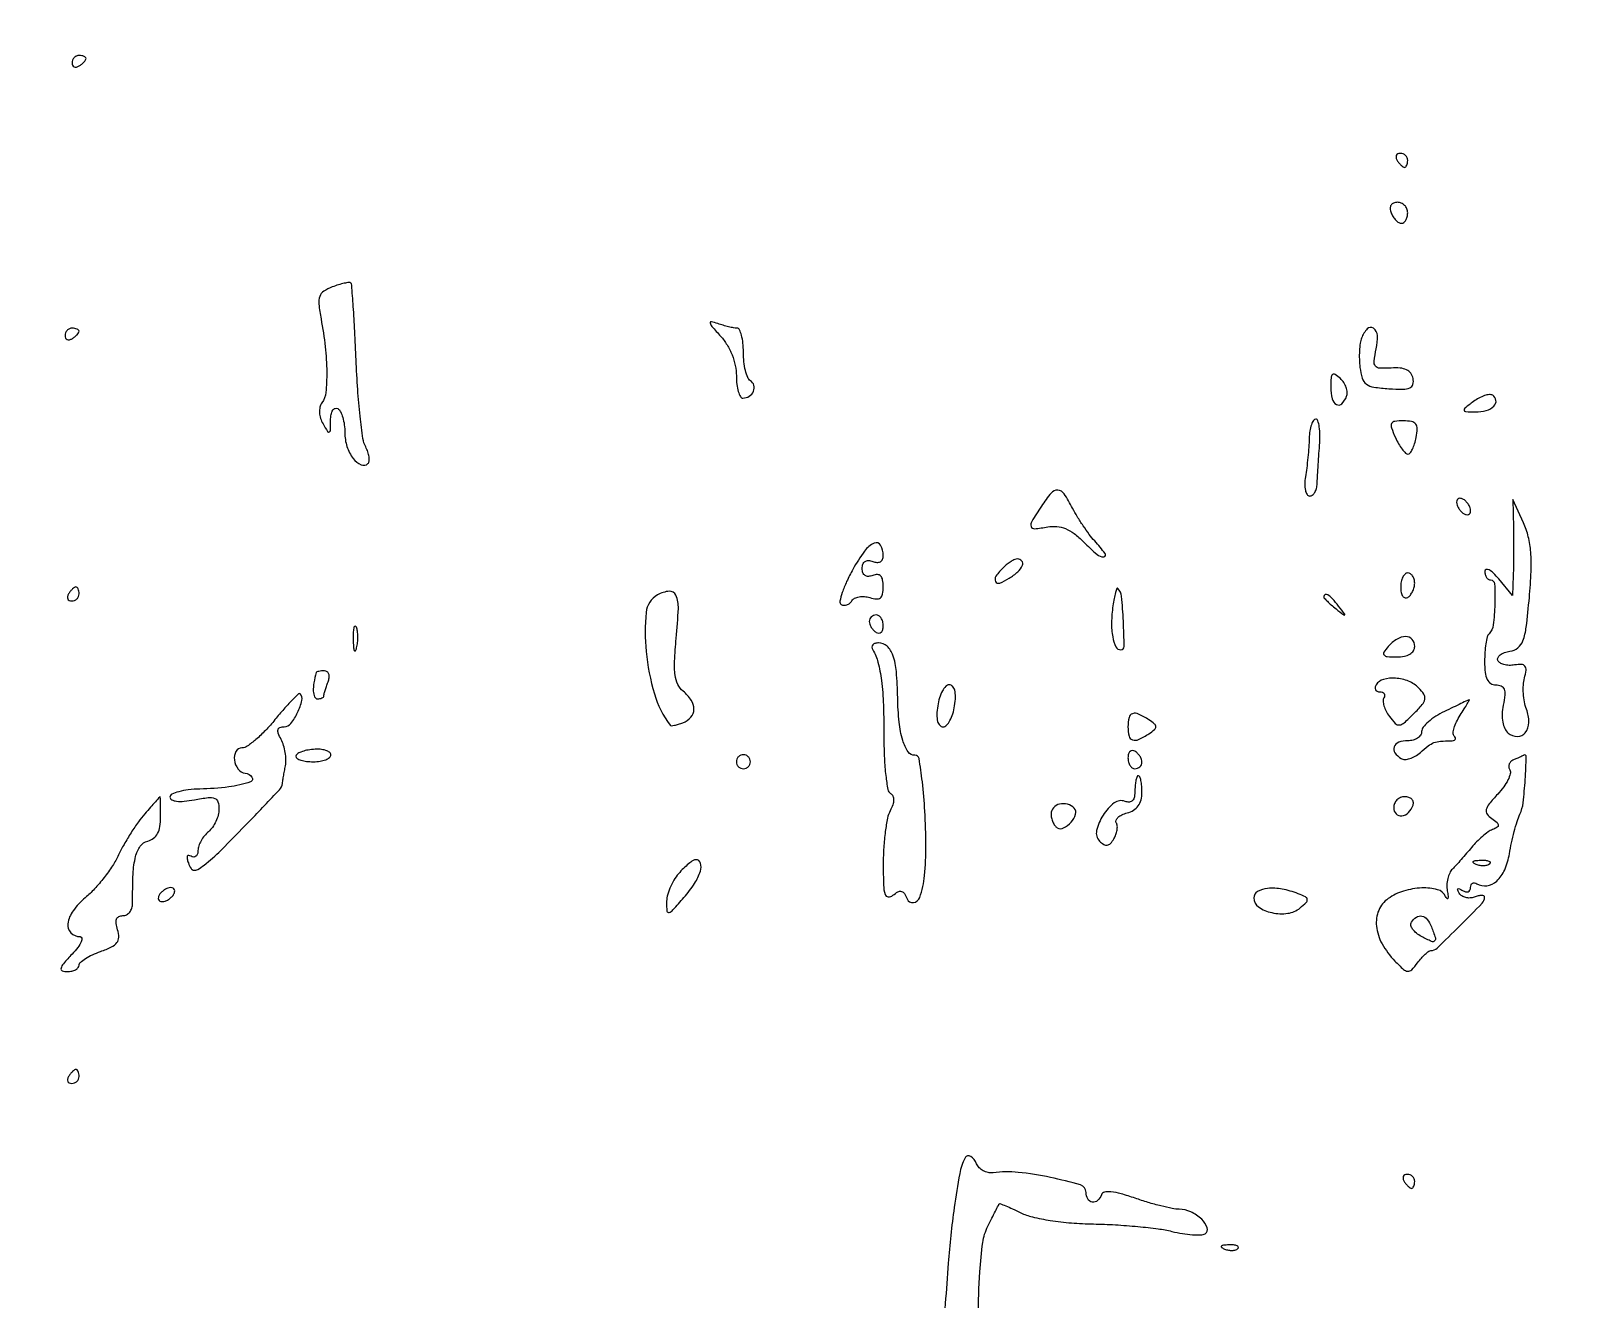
# Model space of a CAD drawing. Extents: x 0 to 4160, y 0 to 3120.
# Drawn here: x 3081.1 to 3302.5, y 2457.2 to 2638.5 of the extents above; entities that cross this region are included whole.
import ezdxf

# ---------------------------------------------------------------- set-up
doc = ezdxf.new("R2010")
doc.units = 0

msp = doc.modelspace()

# ---------------------------------------------------------------- linework, layer by layer
for points in [[(4159.499279, 606.274193, 0.000001), (4159.667734, 974.478125, 0.000057), (4159.806661, 1380.08378, 0.000034), (4159.883999, 1862.25), (4160, 3120), (3296.563358, 3120), (2433.126717, 3120)], [(757.647081, 3119.740147, 0.000002), (520.492565, 3119.487217, 0.4139)], [(1964.75, 0.149832, 0.000016), (2717.930904, 0.232101, 0.000028), (3351.473438, 0.357111)], [(3216.5776, 2454.642968, -0.012457), (3216.81538, 2461.047953, -0.018792), (3217.234836, 2465.24541, -0.082895), (3217.973071, 2467.610184, 0.000199), (3218.541534, 2468.735943, 0.000293), (3219.040163, 2469.725828, 0.000135), (3219.464593, 2470.570209, 0.005527), (3219.554548, 2470.754336, -0.387491), (3219.693279, 2470.811047, -0.006778), (3220.51666, 2470.496554, -0.013168), (3221.507027, 2470.072285, -0.007915), (3222.660203, 2469.519627, 0.057888), (3224.336245, 2468.91334, 0.019429), (3226.894709, 2468.414414, 0.018306), (3229.903554, 2468.060361, 0.015943), (3233.072533, 2467.906098, -0.01025), (3236.192906, 2467.789784, -0.009151), (3239.426522, 2467.54336, -0.009221), (3242.324209, 2467.215099, -0.02796), (3244.273073, 2466.84605, 0.019598), (3245.78982, 2466.532481, 0.024015), (3247.227032, 2466.364059, 0.023535), (3248.423945, 2466.338234, 0.132794), (3249.030744, 2466.519001, 0.35503), (3249.329697, 2467.377972, 0.117457), (3248.542541, 2468.576248, 0.079555), (3246.979998, 2469.638285, 0.107965), (3245.321429, 2470.014553, -0.047974), (3244.337492, 2470.117119, -0.011256), (3242.720302, 2470.48258, -0.011497), (3240.871404, 2470.989813, -0.011073), (3239.024281, 2471.587398, 0.015248), (3237.01159, 2472.220034, 0.043515), (3235.570359, 2472.492844, 0.072507), (3234.622172, 2472.450471, 0.271283), (3234.190948, 2472.072844, -0.130035), (3233.656921, 2471.2584, -0.226911), (3232.898345, 2471.035708, -0.226958), (3232.249101, 2471.486659, -0.130067), (3232, 2472.428044, 0.333983), (3231.204665, 2473.485913, 0.018227), (3226.912066, 2474.559191, 0.026487), (3222.298678, 2475.282866, 0.057459), (3218.716377, 2475.239316, -0.081133), (3217.991735, 2475.264662, -0.074186), (3217.288267, 2475.517449, -0.077105), (3216.712839, 2475.952158, -0.101219), (3216.359388, 2476.505832, 0.155738), (3215.509517, 2477.566734, 0.447779), (3214.705063, 2477.35651, 0.073214), (3213.940388, 2475.102069, 0.010345), (3213.156608, 2470.25, 0.015685), (3212.293316, 2462.294664, 0.005384), (3211.529503, 2450.731393, 0.005519)]]:
    msp.add_lwpolyline(points, format="xyb")
for points in [[(3087, 2633.940983, 0.108972), (3087.078288, 2633.586039, 0.182303), (3087.29375, 2633.3746, 0.161196), (3087.6179, 2633.343488, 0.082592), (3088, 2633.5, 0.029505), (3088.382774, 2633.768994, 0.035638), (3088.70625, 2634.066025, 0.038439), (3088.934461, 2634.34829, 0.151918), (3089, 2634.559017, 0.210953), (3088.92554, 2634.727648, 0.081139), (3088.70625, 2634.870461, 0.061769), (3088.382849, 2634.967655, 0.042167), (3088, 2635, 0.105053), (3087.618444, 2634.918938, 0.099167), (3087.29375, 2634.688914, 0.09642), (3087.076123, 2634.345238, 0.093332)], [(3276.5, 2620, 0.029505), (3276.768994, 2619.617226, 0.035638), (3277.066025, 2619.29375, 0.038439), (3277.34829, 2619.065539, 0.151918), (3277.559017, 2619, 0.210953), (3277.727648, 2619.07446, 0.081139), (3277.870461, 2619.29375, 0.061769), (3277.967655, 2619.617151, 0.042167), (3278, 2620, 0.105053), (3277.918938, 2620.381556, 0.099167), (3277.688914, 2620.70625, 0.09642), (3277.345238, 2620.923877, 0.093332), (3276.940983, 2621, 0.108972), (3276.586039, 2620.921712, 0.182303), (3276.3746, 2620.70625, 0.161196), (3276.343488, 2620.3821, 0.082592)], [(3275.638374, 2612.5, 0.048303), (3275.924763, 2611.926204, 0.053891), (3276.307216, 2611.440625, 0.061199), (3276.723081, 2611.108626, 0.13875), (3277.106989, 2611, 0.164455), (3277.447641, 2611.115158, 0.095748), (3277.737678, 2611.440625, 0.076852), (3277.933678, 2611.926285, 0.057609), (3278, 2612.5, 0.096899), (3277.887999, 2613.072505, 0.097416), (3277.568594, 2613.559375, 0.098432), (3277.091819, 2613.885371, 0.10122), (3276.531385, 2614, 0.094119), (3275.972145, 2613.893789, 0.166113), (3275.617923, 2613.592642, 0.151899), (3275.503306, 2613.114961, 0.075244)], [(3124.201975, 2601.897899, 0.054745), (3122.979272, 2601.275417, 0.164951), (3122.410677, 2600.548143, 0.112054), (3122.284499, 2599.44046, 0.018925), (3122.599871, 2597.319335, -0.018432), (3123.196548, 2593.333211, -0.02557), (3123.415272, 2589.728101, -0.02661), (3123.287704, 2586.813529, -0.133836), (3122.713644, 2585.302358, 0.103695), (3122.441443, 2584.696863, 0.068795), (3122.381532, 2583.934811, 0.062075), (3122.53495, 2583.105416, 0.05506), (3122.8906, 2582.302358, 0.008678), (3123.541449, 2581.227027, 0.378737), (3123.776171, 2581.158239, 0.280327), (3123.933022, 2581.394966, 0.006344), (3123.969591, 2582.809017, -0.041999), (3124.05208, 2583.655721, -0.091808), (3124.283382, 2584.262546, -0.168752), (3124.61782, 2584.538106, -0.231085), (3125, 2584.5, -0.142927), (3125.385309, 2584.072287, -0.041571), (3125.70625, 2583.235568, -0.038095), (3125.926334, 2582.187667, -0.032727), (3126, 2581.063428, 0.077859), (3126.309018, 2579.090984, 0.082978), (3127.204906, 2577.354851, 0.127246), (3128.321896, 2576.459494, 0.311521), (3129.306826, 2576.640159, 0.172459), (3129.479528, 2577.003377, 0.05877), (3129.470565, 2577.595948, 0.050076), (3129.303487, 2578.301257, 0.039704), (3128.989655, 2579.01933, -0.087958), (3128.599383, 2580.213261, -0.007629), (3128.198366, 2583.399299, -0.009853), (3127.850636, 2587.241965, -0.007494), (3127.615873, 2591.46348, 0.002871), (3127.424979, 2595.582756, 0.004575), (3127.209319, 2599.102147, 0.001171), (3126.986464, 2602.162414, 0.192716), (3126.841034, 2602.459073, 0.220071), (3126.592218, 2602.536313, 0.019323), (3125.925134, 2602.421198, 0.022482), (3125.10716, 2602.20843, 0.015524)], [(3179.75, 2594.845678, -0.048857), (3180.660977, 2593.622812, -0.041089), (3181.379218, 2592.174939, -0.041508), (3181.844198, 2590.646898, -0.053157), (3182, 2589.185549, 0.027958), (3182.068301, 2587.964983, 0.043884), (3182.276414, 2586.935755, 0.054522), (3182.578365, 2586.213855, 0.272914), (3182.940983, 2586, 0.144426), (3183.846011, 2586.266989, 0.148421), (3184.449659, 2586.98023, 0.170715), (3184.508977, 2587.832268, 0.189355), (3184.016312, 2588.489919, -0.158376), (3183.623437, 2588.953452, -0.03606), (3183.298542, 2589.944314, -0.033859), (3183.074632, 2591.195636, -0.02735), (3183, 2592.559017, 0.025212), (3182.933467, 2593.877629, 0.040007), (3182.730275, 2594.989211, 0.047885), (3182.436591, 2595.777894, 0.287185), (3182.081787, 2596, -0.045412), (3181.60752, 2596.043164, -0.013517), (3180.895212, 2596.193913, -0.013439), (3180.100457, 2596.407434, -0.014137), (3179.331787, 2596.660129, 0.031169), (3178.424908, 2596.924415, 0.55235), (3178.247573, 2596.746141, 0.122764), (3178.49758, 2596.25499, 0.005688)], [(3086, 2594.940983, 0.108972), (3086.078288, 2594.586039, 0.182303), (3086.29375, 2594.3746, 0.161196), (3086.6179, 2594.343488, 0.082592), (3087, 2594.5, 0.029505), (3087.382774, 2594.768994, 0.035638), (3087.70625, 2595.066025, 0.038439), (3087.934461, 2595.34829, 0.151918), (3088, 2595.559017, 0.210953), (3087.92554, 2595.727648, 0.081139), (3087.70625, 2595.870461, 0.061769), (3087.382849, 2595.967655, 0.042167), (3087, 2596, 0.105053), (3086.618444, 2595.918938, 0.099167), (3086.29375, 2595.688914, 0.09642), (3086.076123, 2595.345238, 0.093332)], [(3271.394042, 2594.584473, 0.058307), (3271.206717, 2593.85062, 0.020389), (3271.105758, 2592.76429, 0.019927), (3271.091113, 2591.549065, 0.021976), (3271.175426, 2590.375867, 0.047072), (3271.50275, 2588.838366, 0.16), (3272.091397, 2588.015822, 0.121053), (3273.161698, 2587.57411, 0.021995), (3275.313168, 2587.344133, 0.015239), (3277.336386, 2587.279309, 0.100442), (3278.324346, 2587.4782, 0.231568), (3278.750149, 2587.96682, 0.117129), (3278.77398, 2588.802739, 0.109586), (3278.440459, 2589.543614, 0.121295), (3277.834681, 2590.041643, 0.090365), (3276.914617, 2590.292755, 0.039315), (3275.642873, 2590.302434, -0.024573), (3274.002411, 2590.266596, -0.224714), (3273.382694, 2590.580906, -0.20192), (3273.195212, 2591.283258, -0.019646), (3273.511516, 2593.052434, 0.066338), (3273.669862, 2594.939323, 0.227744), (3273.099673, 2595.991513, 0.378254), (3272.219862, 2595.905989, 0.096358)], [(3267, 2587.539427, 0.059984), (3267.195454, 2585.916061, 0.20685), (3267.820925, 2585.08917, 0.339973), (3268.588504, 2585.197473, 0.102554), (3269.267712, 2586.255264, 0.112248), (3269.35044, 2586.830453, 0.064449), (3269.204087, 2587.519016, 0.059368), (3268.864471, 2588.210127, 0.061098), (3268.374701, 2588.79469, 0.037569), (3267.638929, 2589.38514, 0.348449), (3267.258913, 2589.358713, 0.194788), (3267.041836, 2588.904729, 0.015318)], [(3287.397322, 2585.49977, 0.006106), (3286.166715, 2584.544413, 0.281038), (3286.061442, 2584.256466, 0.344616), (3286.273164, 2584.074627, 0.00784), (3287.690983, 2584.031803, 0.071947), (3289.228418, 2584.231446, 0.123321), (3290.345311, 2584.868243, 0.236872), (3290.630848, 2585.670232, 0.227322), (3290.163634, 2586.398869, 0.165641), (3289.697828, 2586.505614, 0.052854), (3288.992571, 2586.356298, 0.0461), (3288.187482, 2586.009839, 0.037371)], [(3263.917769, 2580.25, -0.010572), (3263.853825, 2578.998154, -0.006162), (3263.726925, 2577.5, -0.006158), (3263.562783, 2576.002047, -0.010361), (3263.383559, 2574.75, 0.034786), (3263.284621, 2573.693283, 0.058178), (3263.366898, 2572.805501, 0.083308), (3263.60311, 2572.205182, 0.263265), (3263.96579, 2572, 0.162891), (3264.36499, 2572.133597, 0.091887), (3264.713539, 2572.514062, 0.074456), (3264.959635, 2573.080669, 0.05691), (3265.059024, 2573.75, -0.005645), (3265.100408, 2574.668924, -0.00163), (3265.184991, 2576.0875, -0.001639), (3265.290792, 2577.685943, -0.001747), (3265.404963, 2579.25, 0.021165), (3265.453911, 2580.687497, 0.034939), (3265.359102, 2581.898438, 0.039787), (3265.156736, 2582.7725, 0.326887), (3264.845939, 2583, 0.261462), (3264.514557, 2582.813998, 0.055642), (3264.224339, 2582.192187, 0.044857), (3264.010774, 2581.303553, 0.029086)], [(3276.238908, 2580.375, 0.02352), (3276.706143, 2579.465475, 0.032083), (3277.215511, 2578.697656, 0.033342), (3277.697923, 2578.143771, 0.199485), (3278.043938, 2578, 0.23565), (3278.35263, 2578.15404, 0.046285), (3278.687857, 2578.697656, 0.04019), (3278.994244, 2579.465327, 0.027637), (3279.220856, 2580.375, 0.037981), (3279.360903, 2581.60954, 0.173436), (3279.146433, 2582.287411, 0.187071), (3278.563329, 2582.645759, 0.045327), (3277.415825, 2582.75, 0.030111), (3276.1584, 2582.674207, 0.252764), (3275.70977, 2582.356922, 0.204694), (3275.675836, 2581.754481, 0.019998)], [(3225.61501, 2570.535183, 0.009312), (3224.244083, 2568.355385, 0.213531), (3224.156437, 2567.640834, 0.357015), (3224.632639, 2567.324548, 0.019964), (3226.521922, 2567.589753, -0.069391), (3227.823981, 2567.64294, -0.074372), (3229.058457, 2567.332713, -0.063366), (3230.29958, 2566.620055, -0.034414), (3231.627983, 2565.462926, 0.016365), (3233.580388, 2563.634306, 0.19959), (3234.530712, 2563.3131, 0.595821), (3234.735428, 2563.761776, 0.021903), (3233.23944, 2565.572773, -0.023138), (3232.471162, 2566.507515, -0.011939), (3231.594135, 2567.74169, -0.011843), (3230.750941, 2569.05645, -0.017555), (3230.08102, 2570.25, 0.027395), (3228.867017, 2572.316586, 0.234437), (3227.964954, 2572.838268, 0.239563), (3227.017342, 2572.430351, 0.028507)], [(3285, 2571.118034, 0.085235), (3285.073533, 2570.689814, 0.053414), (3285.29375, 2570.230237, 0.051777), (3285.617474, 2569.810561, 0.064269), (3286, 2569.5, 0.076764), (3286.382383, 2569.338175, 0.154201), (3286.70625, 2569.357263, 0.186277), (3286.920761, 2569.550471, 0.117858), (3287, 2569.881966, 0.085235), (3286.926467, 2570.310186, 0.053414), (3286.70625, 2570.769763, 0.051777), (3286.382526, 2571.189439, 0.064269), (3286, 2571.5, 0.076764), (3285.617617, 2571.661825, 0.154201), (3285.29375, 2571.642737, 0.186277), (3285.079239, 2571.449529, 0.117858)], [(3293.127925, 2567.5, -0.003014), (3293.146089, 2565.759342, -0.002232), (3293.145976, 2563.834645, -0.002256), (3293.129555, 2562.017073, -0.005078), (3293.096892, 2560.639216), (3293, 2557.778432), (3291.033269, 2560.139216, 0.02528), (3290.274183, 2560.96202, 0.067134), (3289.634493, 2561.439332, 0.187461), (3289.231701, 2561.494597, 0.339712), (3289.033269, 2561.25, 0.066053), (3289.083777, 2560.772143, 0.085016), (3289.258267, 2560.367188, 0.102229), (3289.526007, 2560.096662, 0.147768), (3289.845939, 2560, -0.399664), (3290.43035, 2559.444063, -0.01945), (3290.462658, 2556.516118, -0.022991), (3290.243822, 2553.557606, -0.167951), (3289.631296, 2552.297963, 0.13689), (3289.385454, 2551.861849, 0.020831), (3289.185443, 2550.872943, 0.022011), (3289.046228, 2549.655887, 0.017471), (3289, 2548.333333, 0.026767), (3289.084171, 2546.76214, 0.086857), (3289.371875, 2545.762821, 0.144949), (3289.881526, 2545.206328, 0.136186), (3290.625, 2545, -0.106521), (3291.377088, 2544.837935, -0.203395), (3291.788829, 2544.391504, -0.112223), (3291.889835, 2543.555045, -0.023519), (3291.667444, 2542.087219, 0.038167), (3291.511885, 2540.808931, 0.054746), (3291.585472, 2539.671115, 0.065274), (3291.875314, 2538.748307, 0.111301), (3292.366237, 2538.111013, 0.169721), (3293.694039, 2537.616544, 0.237987), (3294.815303, 2538.154079, 0.163062), (3295.328647, 2539.63728, 0.093583), (3294.992528, 2541.519652, -0.044978), (3294.704324, 2542.547304, -0.029783), (3294.55267, 2543.764226, -0.029968), (3294.547206, 2544.974491, -0.050135), (3294.704792, 2545.979125, 0.031765), (3294.925814, 2547.114468, 0.197217), (3294.77598, 2547.676176, 0.232133), (3294.296042, 2547.916654, 0.04406), (3293.292515, 2547.836447, -0.049414), (3292.502906, 2547.78182, -0.060379), (3291.771468, 2547.892581, -0.071703), (3291.203842, 2548.142034, -0.158879), (3290.903277, 2548.5, -0.213405), (3290.918316, 2548.904372, -0.11635), (3291.240269, 2549.29499, -0.079528), (3291.835582, 2549.613353, -0.047688), (3292.616789, 2549.802095, 0.133809), (3293.765804, 2550.298482, 0.138066), (3294.487602, 2551.304065, 0.056891), (3294.954548, 2553.258571, 0.007621), (3295.401433, 2557.47422, 0.012182), (3295.648679, 2561.214479, 0.029911), (3295.598666, 2563.968196, 0.039501), (3295.249027, 2566.177923, 0.047155), (3294.565677, 2568.172126), (3293.062066, 2571.5)], [(3198.664901, 2561.51612, 0.018332), (3197.764086, 2559.755834, 0.029394), (3197.142231, 2558.18784, 0.029342), (3196.81218, 2556.947783, 0.314461), (3197.007741, 2556.495216, 0.122981), (3197.383745, 2556.375251, 0.10077), (3197.802816, 2556.43292, 0.090986), (3198.201057, 2556.660454, 0.079332), (3198.515059, 2557.024365, -0.138855), (3198.907288, 2557.383424, -0.073214), (3199.539199, 2557.592245, -0.063736), (3200.302894, 2557.627165, -0.056491), (3201.084157, 2557.47329, 0.051652), (3202.034296, 2557.276609, 0.199137), (3202.599638, 2557.446684, 0.181358), (3202.911086, 2557.982379, 0.041977), (3203, 2559.039601, 0.042002), (3202.91859, 2560.007005, 0.147461), (3202.643717, 2560.560797, 0.207205), (3202.175517, 2560.763532, 0.091861), (3201.5, 2560.638374, -0.077108), (3200.871848, 2560.502848, -0.163069), (3200.396673, 2560.631654, -0.166396), (3200.101158, 2561.017955, -0.08099), (3200, 2561.638374, -0.08099), (3200.101158, 2562.258792, -0.166396), (3200.396673, 2562.645093, -0.163069), (3200.871848, 2562.773899, -0.077108), (3201.5, 2562.638374, 0.07435), (3202.106776, 2562.503972, 0.145256), (3202.586053, 2562.610615, 0.164887), (3202.890784, 2562.946686, 0.102783), (3203, 2563.472368, 0.125904), (3202.618132, 2564.964829, 0.391813), (3201.718753, 2565.265829, 0.13125), (3200.332519, 2564.133538, 0.028813)], [(3220.2, 2561.8, 0.038547), (3219.12233, 2560.541997, 0.282981), (3219.061938, 2559.786294, 0.384201), (3219.654066, 2559.559776, 0.047535), (3221, 2560.232073, 0.043193), (3222.247655, 2561.169916, 0.10812), (3222.910183, 2562.089202, 0.282164), (3222.822525, 2562.706996, 0.223572), (3222.2, 2563, 0.102712), (3221.811004, 2562.919239, 0.032763), (3221.2825, 2562.6475, 0.031128), (3220.71821, 2562.259244, 0.030136)], [(3277, 2558.940983, 0.047867), (3277.071541, 2558.195401, 0.104212), (3277.29375, 2557.66835, 0.181468), (3277.621877, 2557.441401, 0.202618), (3278, 2557.5, 0.08825), (3278.382836, 2557.842344, 0.053305), (3278.70625, 2558.359775, 0.051278), (3278.925833, 2558.961978, 0.061875), (3279, 2559.559017, 0.067639), (3278.925146, 2560.109818, 0.08433), (3278.70625, 2560.576711, 0.09965), (3278.38134, 2560.888931, 0.142666), (3278, 2561, 0.195654), (3277.618015, 2560.844577, 0.086673), (3277.29375, 2560.395164, 0.066561), (3277.073608, 2559.729059, 0.0466)], [(3086.5, 2558, 0.082592), (3086.343488, 2557.6179, 0.161196), (3086.3746, 2557.29375, 0.182303), (3086.586039, 2557.078288, 0.108972), (3086.940983, 2557, 0.093332), (3087.345238, 2557.076123, 0.09642), (3087.688914, 2557.29375, 0.099167), (3087.918938, 2557.618444, 0.105053), (3088, 2558, 0.042167), (3087.967655, 2558.382849, 0.061769), (3087.870461, 2558.70625, 0.081139), (3087.727648, 2558.92554, 0.210953), (3087.559017, 2559, 0.151918), (3087.34829, 2558.934461, 0.038439), (3087.066025, 2558.70625, 0.035638), (3086.768994, 2558.382774, 0.029505)], [(3170.728644, 2557.868017, 0.246375), (3169.09663, 2555.363196, 0.047447), (3169.099356, 2549.767972, 0.048044), (3170.272339, 2543.712122, 0.087987), (3172.510768, 2539.226461, 0.262263), (3172.676504, 2539.15256, 0.024376), (3173.136789, 2539.218492, 0.026385), (3173.712546, 2539.361694, 0.017471), (3174.356872, 2539.58345, 0.119658), (3175.502746, 2540.375132, 0.181712), (3175.934075, 2541.492091, 0.148527), (3175.551337, 2542.794243, 0.074462), (3174.397483, 2544.085081, -0.107144), (3173.628291, 2545.066822, -0.080173), (3173.232735, 2546.386957, -0.045953), (3173.154903, 2548.367758, -0.011067), (3173.400308, 2551.646763, 0.013382), (3173.700743, 2555.927174, 0.112708), (3173.354477, 2557.817631, 0.325098), (3172.397928, 2558.386509, 0.104905)], [(3235.843299, 2556.296363, 0.030344), (3235.649117, 2553.888379, 0.049931), (3235.812219, 2551.853487, 0.067985), (3236.270614, 2550.449205, 0.287423), (3236.987493, 2550, 0.418449), (3237.456248, 2550.475572, 0.008903), (3237.339357, 2554.099663, 0.0118), (3237.076191, 2557.666566, 0.173756), (3236.547411, 2558.785922, 0.541963), (3236.406225, 2558.756138, 0.023494), (3236.214022, 2558.18117, 0.022067), (3236.017571, 2557.347789, 0.01156)], [(3266, 2557.622445, 0.184603), (3266.08115, 2557.410139, 0.013803), (3266.514062, 2556.952641, 0.017649), (3267.079598, 2556.425681, 0.012436), (3267.75, 2555.872445, 0.001576), (3268.879507, 2554.99236, 0.377591), (3269, 2555, 0.377591), (3269.00764, 2555.120493, 0.001576), (3268.127555, 2556.25, 0.017685), (3267.23668, 2557.306759, 0.065617), (3266.573889, 2557.869516, 0.241985), (3266.193395, 2557.90695, 0.307699)], [(3201, 2554.059017, 0.089642), (3201.073302, 2553.653442, 0.053229), (3201.29375, 2553.2129, 0.051032), (3201.617485, 2552.806203, 0.06081), (3202, 2552.5, 0.139169), (3202.379648, 2552.392057, 0.191142), (3202.70625, 2552.521475, 0.138808), (3202.926733, 2552.889346, 0.066118), (3203, 2553.440983, 0.062283), (3202.925455, 2554.037096, 0.080552), (3202.70625, 2554.542039, 0.097988), (3202.381379, 2554.879982, 0.153634), (3202, 2555, 0.092995), (3201.618268, 2554.928382, 0.096318), (3201.29375, 2554.723586, 0.099231), (3201.076556, 2554.418051, 0.105429)], [(3127.194949, 2551.5, 0.012823), (3127.235556, 2550.431793, 0.080377), (3127.356533, 2549.900903, 0.597527), (3127.51666, 2549.883358, 0.087174), (3127.692991, 2550.269032, 0.037336), (3127.832894, 2551.036634, 0.029507), (3127.872264, 2551.880008, 0.030339), (3127.814405, 2552.671085, 0.06278), (3127.655937, 2553.269032, 0.31318), (3127.47713, 2553.386009, 0.333666), (3127.315079, 2553.257153, 0.052471), (3127.212705, 2552.580113, 0.014395)], [(3201.497677, 2550.003759, -0.076313), (3202.250597, 2548.229094, -0.030962), (3202.740176, 2545.641746, -0.022767), (3203.021335, 2542.116073, -0.009172), (3203.097228, 2537.284848, 0.012482), (3203.159925, 2534.477179, 0.018267), (3203.366856, 2532.014208, 0.013906), (3203.662641, 2530.032458, 0.213469), (3204.041811, 2529.474159, -0.148226), (3204.377301, 2529.093888, -0.11157), (3204.492206, 2528.545058, -0.079554), (3204.367732, 2527.839449, -0.039524), (3204.002704, 2527.005053, 0.073182), (3203.614318, 2525.92531, 0.01684), (3203.294544, 2524.010939, 0.017051), (3203.073687, 2521.758374, 0.015911), (3203, 2519.443297, 0.007242), (3203.044685, 2516.35843, 0.066788), (3203.260339, 2515.041763, 0.312347), (3203.711439, 2514.684687, 0.191493), (3204.383217, 2514.903079, -0.045758), (3205.102241, 2515.396334, -0.192753), (3205.611161, 2515.462344, -0.194095), (3206.022753, 2515.15891, -0.046457), (3206.406756, 2514.382395, 0.352768), (3207.314063, 2513.855516, 0.27648), (3208.223542, 2514.608665, 0.061146), (3208.910951, 2517.718797, 0.025808), (3209.098512, 2522, 0.010672), (3208.953916, 2526.956596, 0.01739), (3208.595523, 2531.148802, 0.011426), (3208.116957, 2534.474691, 0.38861), (3207.539043, 2534.926684, -0.273216), (3206.557506, 2535.407926, -0.072749), (3205.791001, 2537.051897, -0.047691), (3205.272746, 2539.66573, -0.021346), (3205.070285, 2543.168213, 0.017584), (3204.883058, 2546.893258, 0.062767), (3204.384803, 2549.222304, 0.120014), (3203.54473, 2550.518592, 0.191516), (3202.333994, 2551, 0.071813), (3201.823931, 2550.926362, 0.147477), (3201.489364, 2550.707354, 0.189045), (3201.380002, 2550.382435, 0.126815)], [(3275.210573, 2550.461963, 0.033769), (3274.596649, 2549.663141, 0.335597), (3274.620378, 2549.266986, 0.20321), (3275.070208, 2549.042751, 0.01537), (3276.460573, 2549, 0.045787), (3277.525777, 2549.097749, 0.087856), (3278.326762, 2549.397671, 0.119368), (3278.820256, 2549.877303, 0.14144), (3279, 2550.5, 0.178037), (3278.631081, 2551.503233, 0.222588), (3277.73847, 2551.910443, 0.138963), (3276.47572, 2551.53885, 0.07154)], [(3121.923489, 2546.75, 0.030387), (3121.576567, 2545.308895, 0.054918), (3121.496897, 2544.099055, 0.083978), (3121.672315, 2543.282188, 0.307064), (3122.088484, 2543, 0.043932), (3122.437419, 2543.030718, 0.063722), (3122.732242, 2543.12285, 0.083489), (3122.931714, 2543.258365, 0.204652), (3123, 2543.418213, -0.065182), (3123.032484, 2543.666328, -0.008575), (3123.178303, 2544.178225, -0.009838), (3123.374575, 2544.781926, -0.008099), (3123.606989, 2545.418213, 0.061217), (3123.757791, 2546.023615, 0.107411), (3123.710497, 2546.53535, 0.150596), (3123.477976, 2546.871528, 0.168247), (3123.106989, 2547, 0.021161), (3122.677352, 2546.981808, 0.030896), (3122.302703, 2546.926562, 0.031384), (3122.017266, 2546.847282, 0.239459)], [(3273.5, 2545, 0.088621), (3273.348919, 2544.618194, 0.167455), (3273.391936, 2544.29375, 0.177706), (3273.621649, 2544.077418, 0.101261), (3274, 2544, -0.082085), (3274.387631, 2543.935931, -0.160626), (3274.63481, 2543.749526, -0.18267), (3274.70412, 2543.472039, -0.109684), (3274.59105, 2543.147322, 0.158562), (3274.480538, 2542.693901, 0.053466), (3274.605387, 2542.016521, 0.046799), (3274.915214, 2541.246688, 0.038824), (3275.379877, 2540.495166, 0.033066), (3276.231695, 2539.478664, 0.233513), (3276.820181, 2539.264914, 0.15659), (3277.494035, 2539.566695, 0.013421), (3278.883558, 2540.883558, 0.019634), (3280.068956, 2542.165898, 0.12852), (3280.44789, 2542.94789, 0.19276), (3280.316043, 2543.651425, 0.054878), (3279.607143, 2544.535714, 0.099976), (3278.137827, 2545.511244, 0.077892), (3276.267683, 2545.951785, 0.086716), (3274.544878, 2545.783936, 0.188978)], [(3116.016384, 2540.0201, -0.019946), (3114.656047, 2538.480819, -0.025417), (3113.278257, 2537.180904, -0.024841), (3112.049563, 2536.235495, -0.15271), (3111.296493, 2536, 0.275465), (3110.434479, 2535.486096, 0.157222), (3110.205711, 2534.254892, 0.130152), (3110.736075, 2532.95365, 0.209005), (3111.763695, 2532.375, -0.220735), (3112.723798, 2531.805644, -0.494129), (3112.4997, 2531.122213, -0.053717), (3109.401214, 2530.400864, -0.024493), (3105.25, 2530.09968, 0.023188), (3103.621292, 2529.985783, 0.036761), (3102.248437, 2529.72222, 0.042014), (3101.263457, 2529.365862, 0.292888), (3101, 2528.954687, 0.284146), (3101.240898, 2528.565014, 0.088427), (3101.930035, 2528.361614, 0.052425), (3103.027405, 2528.355192, 0.021639), (3104.5, 2528.565978, -0.015513), (3106.478062, 2528.873885, -0.122382), (3107.392582, 2528.763469, -0.23414), (3107.85032, 2528.269253, -0.071899), (3108, 2527.233736, -0.064344), (3107.889801, 2526.380946, -0.044354), (3107.559375, 2525.463427, -0.04449), (3107.074266, 2524.622499, -0.066576), (3106.5, 2524, 0.050059), (3105.926046, 2523.417534, 0.042018), (3105.440625, 2522.698804, 0.043873), (3105.108181, 2521.959023, 0.083858), (3105, 2521.318538, -0.072076), (3104.9269, 2520.814074, -0.147853), (3104.709615, 2520.483427, -0.188916), (3104.387225, 2520.375732, -0.1263), (3104.011454, 2520.492921, 0.116544), (3103.673682, 2520.60543, 0.332168), (3103.475026, 2520.483111, 0.151896), (3103.447353, 2520.119667, 0.035244), (3103.628237, 2519.526414, 0.049565), (3104.01479, 2518.756793, 0.221078), (3104.429019, 2518.490622, 0.172268), (3104.973628, 2518.603977, 0.028755), (3105.866783, 2519.220132, 0.030187), (3108.256536, 2521.323481, 0.005651), (3112.349516, 2525.48249, 0.001945), (3116.671042, 2530.009283, 0.160668), (3117.076511, 2530.871224, -0.010198), (3117.127461, 2531.228929, -0.001904), (3117.236773, 2531.882629, -0.002038), (3117.370588, 2532.645818, -0.001862), (3117.514643, 2533.431343, 0.053723), (3117.582579, 2534.303334, 0.033038), (3117.484126, 2535.329585, 0.032872), (3117.249387, 2536.343937, 0.049606), (3116.902948, 2537.181343, -0.028964), (3116.490176, 2538.073159, -0.155144), (3116.454364, 2538.60102, -0.257405), (3116.728701, 2538.899088, -0.080916), (3117.348185, 2539, 0.233794), (3118.289987, 2539.465837, 0.051625), (3119.257933, 2541.048274, 0.051857), (3119.873398, 2542.776157, 0.261733), (3119.606903, 2543.72643, 0.41056), (3119.380237, 2543.727846, 0.00709), (3118.422758, 2542.767126, 0.013428), (3117.295418, 2541.539094, 0.007986)], [(3210.786692, 2542, 0.028359), (3210.671735, 2540.71213, 0.071246), (3210.774904, 2539.77742, 0.122019), (3211.080059, 2539.212164, 0.211298), (3211.559693, 2539, 0.205398), (3212.056618, 2539.213126, 0.064265), (3212.545932, 2539.88125, 0.05211), (3212.955726, 2540.851474, 0.037464), (3213.213308, 2542, 0.028359), (3213.328265, 2543.28787, 0.071246), (3213.225096, 2544.22258, 0.122019), (3212.919941, 2544.787836, 0.211298), (3212.440307, 2545, 0.205398), (3211.943382, 2544.786874, 0.064265), (3211.454068, 2544.11875, 0.05211), (3211.044274, 2543.148526, 0.037464)], [(3283.25, 2541.18954, 0.030774), (3282.005895, 2540.499077, 0.038818), (3280.954688, 2539.706905, 0.042916), (3280.214904, 2538.931091, 0.170589), (3280, 2538.319533, -0.14965), (3279.845937, 2537.816316, -0.098667), (3279.4125, 2537.387613, -0.081923), (3278.764642, 2537.098508, -0.064149), (3278, 2537, 0.08616), (3276.722705, 2536.778251, 0.221905), (3276.073192, 2536.135041, 0.247379), (3276.185616, 2535.284909, 0.100517), (3277.063013, 2534.461056, 0.148928), (3277.593463, 2534.321141, 0.067231), (3278.309319, 2534.445533, 0.057881), (3279.088881, 2534.795482, 0.049538), (3279.813013, 2535.330779, -0.020373), (3280.94261, 2536.272273, -0.072115), (3281.764221, 2536.731957, -0.071682), (3282.685139, 2536.940796, -0.019973), (3284.166667, 2537, 0.058766), (3284.567395, 2537.047262, 0.176393), (3284.793761, 2537.196864, 0.251713), (3284.825521, 2537.415227, 0.109598), (3284.663159, 2537.670174, -0.21708), (3284.507874, 2538.085404, -0.05215), (3284.638276, 2538.827871, -0.044165), (3284.983998, 2539.728992, -0.031367), (3285.519545, 2540.670174, 0.005299), (3286.086164, 2541.555265, 0.010228), (3286.517469, 2542.277428, 0.008145), (3286.817223, 2542.823987, 0.721663), (3286.773053, 2542.870007, 0.000183), (3286.573514, 2542.774923, 0.000004), (3285.625522, 2542.322748, 0.000009), (3284.515151, 2541.793085, 0.000006)], [(3238, 2539, 0.057336), (3238.152452, 2537.6749, 0.261891), (3238.656881, 2537.123975, 0.19391), (3239.526236, 2537.181362, 0.032992), (3241, 2538.015313, 0.02521), (3241.814678, 2538.610943, 0.226004), (3242, 2539, 0.226004), (3241.814678, 2539.389057, 0.02521), (3241, 2539.984687, 0.032992), (3239.526236, 2540.818638, 0.19391), (3238.656881, 2540.876025, 0.261891), (3238.152452, 2540.3251, 0.057336)], [(3119, 2534.781892, 0.264542), (3119.171174, 2534.481004, 0.058368), (3119.734375, 2534.229681, 0.046187), (3120.542189, 2534.056817, 0.029634), (3121.5, 2534, 0.037692), (3122.457381, 2534.072273, 0.056546), (3123.265625, 2534.29046, 0.074255), (3123.8176, 2534.610083, 0.228266), (3124, 2534.988798, 0.240918), (3123.814397, 2535.351641, 0.080681), (3123.265625, 2535.626359, 0.058952), (3122.457584, 2535.777869, 0.037557), (3121.5, 2535.770691, 0.029356), (3120.542344, 2535.634496, 0.044197), (3119.734375, 2535.394882, 0.053761), (3119.167984, 2535.097087, 0.249843)], [(3182, 2534, 0.099038), (3182.076342, 2533.618362, 0.097945), (3182.29375, 2533.29375, 0.097945), (3182.618362, 2533.076342, 0.099038), (3183, 2533, 0.099038), (3183.381638, 2533.076342, 0.097945), (3183.70625, 2533.29375, 0.097945), (3183.923658, 2533.618362, 0.099038), (3184, 2534, 0.099038), (3183.923658, 2534.381638, 0.097945), (3183.70625, 2534.70625, 0.097945), (3183.381638, 2534.923658, 0.099038), (3183, 2535, 0.099038), (3182.618362, 2534.923658, 0.097945), (3182.29375, 2534.70625, 0.097945), (3182.076342, 2534.381638, 0.099038)], [(3238, 2534.559017, 0.062283), (3238.074545, 2533.962904, 0.080552), (3238.29375, 2533.457961, 0.097988), (3238.618621, 2533.120018, 0.153634), (3239, 2533, 0.092995), (3239.381732, 2533.071618, 0.096318), (3239.70625, 2533.276414, 0.099231), (3239.923444, 2533.581949, 0.105429), (3240, 2533.940983, 0.089642), (3239.926698, 2534.346558, 0.053229), (3239.70625, 2534.7871, 0.051032), (3239.382515, 2535.193797, 0.06081), (3239, 2535.5, 0.139169), (3238.620352, 2535.607943, 0.191142), (3238.29375, 2535.478525, 0.138808), (3238.073267, 2535.110654, 0.066118)], [(3293.243769, 2534.335642, 0.085956), (3292.810534, 2534.067202, 0.109729), (3292.536038, 2533.687547, 0.120923), (3292.46352, 2533.256681, 0.120489), (3292.598538, 2532.840562, -0.206996), (3292.678558, 2532.293906, -0.049304), (3292.346041, 2531.41425, -0.042607), (3291.727846, 2530.394762, -0.030993), (3290.880974, 2529.373302, 0.016219), (3289.64538, 2527.969495, 0.112958), (3289.238536, 2527.157244, 0.220307), (3289.364, 2526.519645, 0.084156), (3290.026205, 2525.871199, -0.022707), (3290.774688, 2525.299371, -0.203446), (3290.958438, 2524.939052, -0.281846), (3290.798769, 2524.631806, -0.040476), (3290.136453, 2524.302687, 0.059074), (3289.499989, 2523.9564, 0.021884), (3288.69274, 2523.329816, 0.021327), (3287.863086, 2522.562371, 0.024075), (3287.136453, 2521.756176, -0.005167), (3286.429409, 2520.909436, -0.004252), (3285.657957, 2520.020158, -0.004295), (3284.935494, 2519.215557, -0.011389), (3284.401274, 2518.656887, 0.08951), (3284.006501, 2518.088746, 0.049214), (3283.730995, 2517.28537, 0.04694), (3283.606071, 2516.387249, 0.055021), (3283.662363, 2515.529528, -0.013455), (3283.770988, 2514.803717, -0.103868), (3283.74187, 2514.463361, -0.600552), (3283.624293, 2514.439918, -0.060591), (3283.427755, 2514.75, 0.221986), (3282.269625, 2515.705891, 0.072835), (3280.015029, 2515.949703, 0.064499), (3277.423215, 2515.514105, 0.079085), (3275.218407, 2514.440425, 0.142053), (3273.857268, 2512.748822, 0.126262), (3273.532054, 2510.508455, 0.100877), (3274.337519, 2507.977533, 0.065098), (3276.179068, 2505.5, 0.015558), (3277.399579, 2504.315389, 0.167111), (3278.023125, 2504.045712, 0.225294), (3278.583394, 2504.260543, 0.030408), (3279.417915, 2505.25, -0.020653), (3279.961071, 2505.920082, -0.026597), (3280.515992, 2506.485938, -0.026232), (3281.014512, 2506.896983, -0.160628), (3281.326909, 2507, 0.193718), (3282.200863, 2507.351803, 0.004467), (3285.452571, 2510.53228, 0.00445), (3288.647914, 2513.771122, 0.194845), (3289, 2514.640322, 0.300903), (3288.884734, 2514.814514, 0.098974), (3288.568782, 2514.879993, 0.06082), (3288.094985, 2514.82553, 0.032629), (3287.532025, 2514.650663, -0.077463), (3286.919484, 2514.518958, -0.076658), (3286.293598, 2514.579129, -0.081908), (3285.750771, 2514.816552, -0.110815), (3285.377517, 2515.198182, -0.033384), (3285.151292, 2515.625566, -0.333325), (3285.193445, 2515.811108, -0.293058), (3285.395653, 2515.838317, -0.029304), (3285.845492, 2515.595492, 0.073727), (3286.287124, 2515.405439, 0.150165), (3286.660863, 2515.419987, 0.188059), (3286.907894, 2515.631794, 0.123177), (3287, 2516, -0.089296), (3287.069149, 2516.3841, -0.168097), (3287.267241, 2516.624447, -0.177173), (3287.562922, 2516.683674, -0.100476), (3287.909758, 2516.555773, 0.178609), (3289.335381, 2516.266659, 0.14946), (3290.73336, 2516.942182, 0.104751), (3291.87568, 2518.558614, 0.061053), (3292.544767, 2520.846551, -0.013373), (3292.84085, 2522.391934, -0.011198), (3293.235184, 2524.014299, -0.011352), (3293.66271, 2525.481518, -0.030181), (3294.053742, 2526.5, 0.078036), (3294.51125, 2528.145607, 0.012724), (3294.809748, 2531.454524, 0.008695), (3294.964656, 2534.738962, 0.640817), (3294.59782, 2534.921053, -0.066042), (3294.521033, 2534.874275, -0.001794), (3294.159717, 2534.716523, -0.003692), (3293.732216, 2534.535432, -0.002519)], [(3239, 2529.893011, -0.045875), (3238.917058, 2528.990925, -0.140044), (3238.645836, 2528.445763, -0.197801), (3238.195633, 2528.233647, -0.104416), (3237.57547, 2528.332666, 0.261747), (3236.033736, 2528.10659, 0.086466), (3234.432872, 2526.355765, 0.086082), (3233.513993, 2524.160675, 0.258034), (3233.948543, 2522.651457, 0.058126), (3234.538249, 2522.184953, 0.177969), (3235.029885, 2522.08483, 0.167658), (3235.488777, 2522.32582, 0.050399), (3235.975658, 2522.960613, 0.049267), (3236.277352, 2523.577088, 0.050781), (3236.44885, 2524.234474, 0.056023), (3236.473905, 2524.833729, 0.121449), (3236.333401, 2525.269562, -0.234357), (3236.298564, 2525.642398, -0.117787), (3236.572873, 2526.04187, -0.07642), (3237.13331, 2526.410679, -0.043455), (3237.899384, 2526.683939, 0.07516), (3238.811734, 2527.075945, 0.098662), (3239.472038, 2527.694225, 0.093797), (3239.866661, 2528.544519, 0.061947), (3240, 2529.616631, 0.019761), (3239.963881, 2530.53017, 0.031949), (3239.853125, 2531.299885, 0.033877), (3239.694609, 2531.862742, 0.317174), (3239.5, 2532, 0.30252), (3239.306136, 2531.870889, 0.040706), (3239.146875, 2531.381072, 0.035884), (3239.03617, 2530.700528, 0.022384)], [(3097.40758, 2526.573892, 0.025232), (3096.486453, 2525.40802, 0.012763), (3095.440579, 2523.855002, 0.012643), (3094.439813, 2522.192536, 0.018382), (3093.649699, 2520.674223, -0.034379), (3092.788659, 2519.141363, -0.020234), (3091.565273, 2517.431304, -0.020182), (3090.197902, 2515.813859, -0.032291), (3088.892516, 2514.563012, 0.060302), (3087.140092, 2512.685052, 0.12475), (3086.396742, 2510.835535, 0.231785), (3086.824128, 2509.552677, 0.201067), (3088.142929, 2509, -0.384319), (3088.38877, 2508.778291, -0.133773), (3088.304545, 2508.265625, -0.057183), (3087.818849, 2507.460927, -0.02423), (3087, 2506.5, 0.010224), (3085.759656, 2505.124408, 0.112937), (3085.414077, 2504.473972, 0.391376), (3085.59643, 2504.125953, 0.085723), (3086.325686, 2504, 0.051915), (3086.966303, 2504.066695, 0.071812), (3087.50817, 2504.265014, 0.091803), (3087.872282, 2504.557848, 0.179486), (3088, 2504.902175, -0.21664), (3088.188941, 2505.317782, -0.036701), (3088.90344, 2505.854277, -0.034349), (3089.897634, 2506.400015, -0.024484), (3091.07554, 2506.876489, 0.027348), (3092.627988, 2507.514832, 0.115589), (3093.408068, 2508.139162, 0.168263), (3093.673752, 2508.909076, 0.076704), (3093.508152, 2509.974314, -0.040862), (3093.299961, 2510.881216, -0.125717), (3093.366159, 2511.502511, -0.190232), (3093.692896, 2511.86597, -0.116164), (3094.262013, 2512, 0.124678), (3094.79411, 2512.134777, 0.101272), (3095.246239, 2512.514062, 0.090862), (3095.548686, 2513.081492, 0.078378), (3095.65112, 2513.75, -0.01157), (3095.730406, 2517.978424, -0.049573), (3096.084146, 2520.471433, -0.096738), (3096.758516, 2521.930709, -0.174038), (3097.833333, 2522.666667, 0.100858), (3098.643606, 2523.064905, 0.105186), (3099.219127, 2523.743566, 0.082909), (3099.557663, 2524.737417, 0.040739), (3099.666667, 2526.073047, 0.002669), (3099.660683, 2527.194152, 0.004491), (3099.642187, 2528.1349, 0.00083), (3099.617318, 2528.95541, 0.468452), (3099.583333, 2528.98193, 0.156489), (3099.527541, 2528.949689, 0.000394), (3098.909831, 2528.267115, 0.002416), (3098.215761, 2527.491442, 0.001497)], [(3276, 2527.416667, 0.190724), (3276.346973, 2526.540134, 0.244413), (3277.153639, 2526.257027, 0.165501), (3278.122932, 2526.749304, 0.113253), (3278.770833, 2527.8125, 0.134046), (3278.795817, 2528.264262, 0.144529), (3278.585286, 2528.651172, 0.119977), (3278.158616, 2528.910766, 0.077096), (3277.583333, 2529, 0.099038), (3276.979073, 2528.879125, 0.097945), (3276.465104, 2528.534896, 0.097945), (3276.120875, 2528.020927, 0.099038)], [(3227, 2526.559017, 0.055393), (3227.06577, 2525.967172, 0.049543), (3227.260466, 2525.380346, 0.052551), (3227.547032, 2524.884873, 0.097268), (3227.886693, 2524.570027, 0.262915), (3228.796164, 2524.534193, 0.093927), (3229.857731, 2525.361689, 0.097507), (3230.519034, 2526.49822, 0.287006), (3230.324657, 2527.342009, 0.126742), (3229.345909, 2527.919767, 0.128809), (3228.216165, 2527.947916, 0.150796), (3227.339635, 2527.433598, 0.187354)], [(3173.722241, 2517.988569, 0.045061), (3173.062912, 2517.061175, 0.033782), (3172.505908, 2515.938164, 0.034548), (3172.123813, 2514.799765, 0.063776), (3172, 2513.83303, 0.031477), (3172.074225, 2512.655177, 0.464903), (3172.380136, 2512.457118, 0.136604), (3172.925315, 2512.804495, 0.005422), (3174.498779, 2514.594461, 0.032026), (3176.018987, 2516.609864, 0.068499), (3176.857094, 2518.365321, 0.147951), (3176.874099, 2519.508608, 0.334694), (3176.222241, 2520, 0.144971), (3175.81752, 2519.880135, 0.025418), (3175.16704, 2519.409142, 0.02571), (3174.438641, 2518.758686, 0.020593)], [(3289.729167, 2519.395833, -0.126455), (3289.402231, 2519.202593, -0.060344), (3288.916927, 2519.123424, -0.05415), (3288.359369, 2519.160852, -0.051402), (3287.8125, 2519.316886, -0.054073), (3287.395823, 2519.538436, -0.470617), (3287.37858, 2519.720685, -0.168741), (3287.670344, 2519.862007, -0.018894), (3288.416667, 2519.921053, -0.028489), (3289.112848, 2519.910055, -0.077125), (3289.592839, 2519.799335, -0.208169), (3289.77538, 2519.614691, -0.296942)], [(3099.5, 2515, 0.076764), (3099.338175, 2514.617617, 0.154201), (3099.357263, 2514.29375, 0.186277), (3099.550471, 2514.079239, 0.117858), (3099.881966, 2514, 0.085235), (3100.310186, 2514.073533, 0.053414), (3100.769763, 2514.29375, 0.051777), (3101.189439, 2514.617474, 0.064269), (3101.5, 2515, 0.076764), (3101.661825, 2515.382383, 0.154201), (3101.642737, 2515.70625, 0.186277), (3101.449529, 2515.920761, 0.117858), (3101.118034, 2516, 0.085235), (3100.689814, 2515.926467, 0.053414), (3100.230237, 2515.70625, 0.051777), (3099.810561, 2515.382526, 0.064269)], [(3256, 2514.519052, 0.247481), (3256.675955, 2513.237025, 0.097212), (3258.56788, 2512.42247, 0.085576), (3260.853676, 2512.326396, 0.141941), (3262.609936, 2513.091239, 0.020035), (3263.493984, 2513.886838, 0.235744), (3263.641674, 2514.311208, 0.249696), (3263.387959, 2514.668476, 0.022253), (3262.34695, 2515.132621, 0.047044), (3260.048446, 2515.795777, 0.070929), (3257.969365, 2515.889919, 0.106003), (3256.530493, 2515.43283, 0.269234)], [(3281.393011, 2510.418213, -0.012369), (3281.960912, 2508.821269, -0.28448), (3281.851776, 2508.370192, -0.313259), (3281.414652, 2508.294282, -0.014048), (3279.971992, 2509.01499, -0.046669), (3279.238813, 2509.500252, -0.0693), (3278.71215, 2510.060535, -0.092842), (3278.461921, 2510.604787, -0.202545), (3278.531009, 2511.050173, -0.107539), (3279.2422, 2511.786805, -0.204282), (3280.037919, 2511.936289, -0.1724), (3280.797996, 2511.461062, -0.076191)], [(3086.5, 2489, 0.082592), (3086.343488, 2488.6179, 0.161196), (3086.3746, 2488.29375, 0.182303), (3086.586039, 2488.078288, 0.108972), (3086.940983, 2488, 0.093332), (3087.345238, 2488.076123, 0.09642), (3087.688914, 2488.29375, 0.099167), (3087.918938, 2488.618444, 0.105053), (3088, 2489, 0.042167), (3087.967655, 2489.382849, 0.061769), (3087.870461, 2489.70625, 0.081139), (3087.727648, 2489.92554, 0.210953), (3087.559017, 2490, 0.151918), (3087.34829, 2489.934461, 0.038439), (3087.066025, 2489.70625, 0.035638), (3086.768994, 2489.382774, 0.029505)], [(3277.5, 2474, 0.029505), (3277.768994, 2473.617226, 0.035638), (3278.066025, 2473.29375, 0.038439), (3278.34829, 2473.065539, 0.151918), (3278.559017, 2473, 0.210953), (3278.727648, 2473.07446, 0.081139), (3278.870461, 2473.29375, 0.061769), (3278.967655, 2473.617151, 0.042167), (3279, 2474, 0.105053), (3278.918938, 2474.381556, 0.099167), (3278.688914, 2474.70625, 0.09642), (3278.345238, 2474.923877, 0.093332), (3277.940983, 2475, 0.108972), (3277.586039, 2474.921712, 0.182303), (3277.3746, 2474.70625, 0.161196), (3277.343488, 2474.3821, 0.082592)], [(3251.8125, 2464.316886, 0.051402), (3252.359369, 2464.160852, 0.05415), (3252.916927, 2464.123424, 0.060344), (3253.402231, 2464.202593, 0.126455), (3253.729167, 2464.395833, 0.296942), (3253.77538, 2464.614691, 0.208169), (3253.592839, 2464.799335, 0.077125), (3253.112848, 2464.910055, 0.028489), (3252.416667, 2464.921053, 0.018894), (3251.670344, 2464.862007, 0.168741), (3251.37858, 2464.720685, 0.470617), (3251.395823, 2464.538436, 0.054073)]]:
    msp.add_lwpolyline(points, format="xyb", close=True)

doc.saveas('drawing.dxf')
